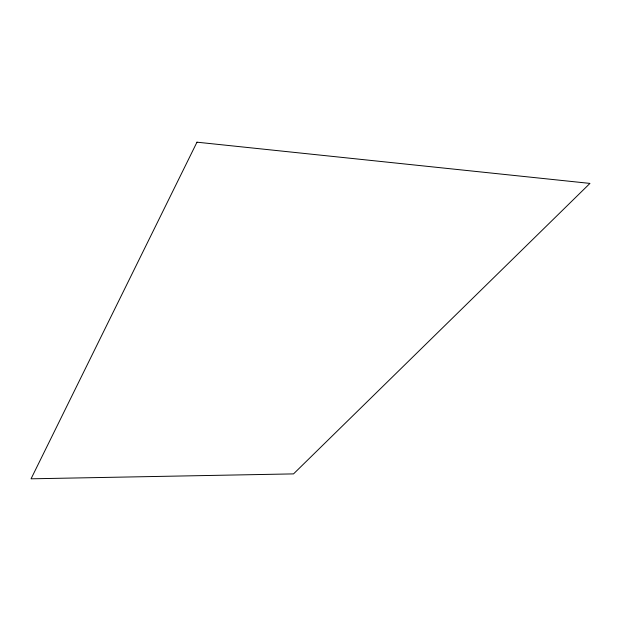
<?xml version="1.0" encoding="UTF-8"?>
<svg xmlns="http://www.w3.org/2000/svg" width="621" height="621" viewBox="0 0 621 621"><rect width="100%" height="100%" fill="white"/><g stroke="black" fill="none" stroke-linecap="round" stroke-linejoin="round"><path stroke-width="0.93" d="M196.973 142.186L31.05 478.814L293.531 473.893L589.95 183.405L196.973 142.186"/></g></svg>
